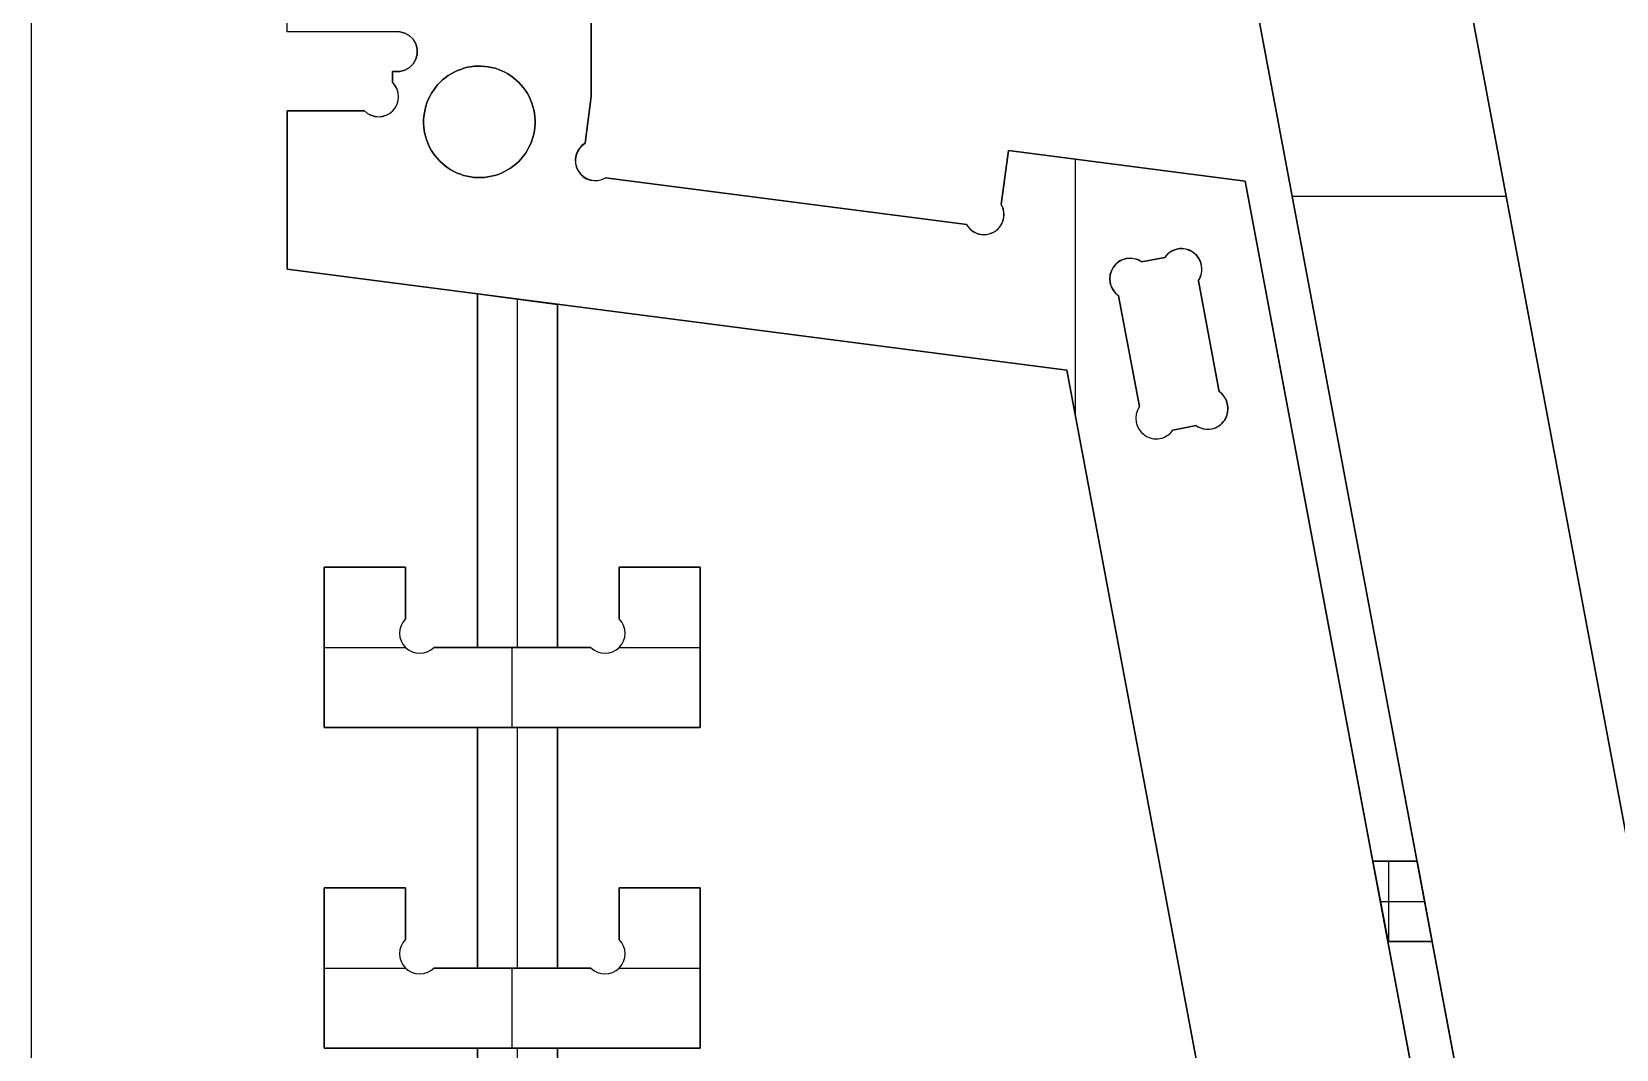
# Model space of a CAD drawing. Extents: x 24 to 120, y 0 to 48.
# Drawn here: x 24.04 to 38.88, y 23.24 to 32.76 of the extents above; entities that cross this region are included whole.
import ezdxf

# ---------------------------------------------------------------- set-up
doc = ezdxf.new("R2010")
doc.units = 0
doc.header["$MEASUREMENT"] = 0
for name, color, linetype in [('PROFILE_-_INSIDE', 30, 'CONTINUOUS'), ('PROFILE_-_OUTSIDE', 18, 'CONTINUOUS'), ('SOLIDS', 4, 'CONTINUOUS'), ('STOCK_PERIMETER', 1, 'CONTINUOUS'), ('TABS', 25, 'CONTINUOUS')]:
    doc.layers.add(name, color=color, linetype=linetype)

msp = doc.modelspace()

# ---------------------------------------------------------------- linework, layer by layer
at = {"layer": 'PROFILE_-_INSIDE'}
for p, q in [((34.651, 30.649, 0.5), (34.432, 30.608, 0.5)), ((35.16, 29.394, 0.5), (34.966, 30.43, 0.5)), ((34.219, 30.29, 0.5), (34.413, 29.254, 0.5)), ((34.727, 29.035, 0.5), (34.946, 29.076, 0.5))]:
    msp.add_line(p, q, dxfattribs=at)
msp.add_lwpolyline([(27.769, 32.157), (27.754, 32.128), (27.742, 32.097), (27.732, 32.066), (27.724, 32.034), (27.718, 32.002), (27.713, 31.969), (27.711, 31.937), (27.711, 31.904), (27.713, 31.871), (27.717, 31.839), (27.723, 31.806), (27.731, 31.775), (27.741, 31.743), (27.753, 31.713), (27.767, 31.683), (27.783, 31.654), (27.8, 31.627), (27.82, 31.6), (27.84, 31.575), (27.863, 31.551), (27.887, 31.528), (27.912, 31.507), (27.938, 31.488), (27.966, 31.47), (27.995, 31.454), (28.024, 31.44), (28.055, 31.428), (28.086, 31.418), (28.118, 31.41), (28.15, 31.404), (28.182, 31.399), (28.215, 31.397), (28.248, 31.397), (28.281, 31.399), (28.313, 31.403), (28.345, 31.409), (28.377, 31.417), (28.408, 31.427), (28.439, 31.439), (28.469, 31.453), (28.497, 31.469), (28.525, 31.486), (28.552, 31.506), (28.577, 31.526), (28.601, 31.549), (28.624, 31.573), (28.644, 31.598), (28.664, 31.624), (28.681, 31.652), (28.697, 31.681), (28.711, 31.71), (28.724, 31.741), (28.734, 31.772), (28.742, 31.804), (28.748, 31.836), (28.752, 31.868), (28.755, 31.901), (28.755, 31.934), (28.753, 31.966), (28.749, 31.999), (28.743, 32.031), (28.735, 32.063), (28.725, 32.094), (28.713, 32.125), (28.699, 32.155), (28.683, 32.183), (28.665, 32.211), (28.646, 32.238), (28.625, 32.263), (28.603, 32.287), (28.579, 32.309), (28.554, 32.33), (28.528, 32.35), (28.5, 32.367), (28.471, 32.383), (28.442, 32.397), (28.411, 32.409), (28.38, 32.42), (28.348, 32.428), (28.316, 32.434), (28.284, 32.438), (28.251, 32.441), (28.218, 32.441), (28.185, 32.439), (28.153, 32.435), (28.121, 32.429), (28.089, 32.421), (28.058, 32.41), (28.027, 32.398), (27.997, 32.385), (27.969, 32.369), (27.941, 32.351), (27.914, 32.332), (27.889, 32.311), (27.865, 32.289), (27.842, 32.265), (27.821, 32.24), (27.802, 32.213), (27.784, 32.186)], close=True, dxfattribs=at)
for centre, radius, start, end in [((34.807, 30.545, 0.5), 0.188, 54.9898, 146.2748), ((34.325, 30.454, 0.5), 0.188, 54.9897, 146.2748), ((34.803, 30.539, 0.5), 0.195, 326.2427, 54.9718), ((34.331, 30.45, 0.5), 0.195, 146.2426, 234.9718), ((35.047, 29.235, 0.5), 0.195, 326.2426, 54.9718), ((34.575, 29.146, 0.5), 0.195, 146.2426, 234.9718), ((35.053, 29.23, 0.5), 0.188, 234.9897, 326.2748), ((34.571, 29.14, 0.5), 0.188, 234.9897, 326.2748)]:
    msp.add_arc(centre, radius, start, end, dxfattribs=at)
at = {"layer": 'PROFILE_-_OUTSIDE'}
for p, q in [((29.413, 31.394), (32.796, 30.957)), ((27.541, 27.751), (27.541, 27.267)), ((29.541, 27.267), (29.541, 27.751)), ((27.806, 27.001), (28.541, 27.001)), ((28.541, 27.001), (29.276, 27.001)), ((30.301, 26.251), (26.781, 26.251)), ((27.541, 24.751), (27.541, 24.267)), ((29.541, 24.267), (29.541, 24.751)), ((27.806, 24.001), (28.541, 24.001)), ((28.541, 24.001), (29.276, 24.001)), ((30.301, 23.251), (26.781, 23.251))]:
    msp.add_line(p, q, dxfattribs=at)
for points in [[(40.854, 16.928), (40.789, 16.422), (38.569, 16.71), (32.784, 47.525), (47.541, 47.525), (47.541, 44.572), (35.338, 44.572), (40.241, 18.479), (47.541, 17.535), (47.541, 16.052), (46.818, 16.052)], [(27.421, 32.286), (27.421, 32.39), (27.44, 32.39), (27.489, 32.39), (27.536, 32.403), (27.579, 32.428), (27.613, 32.462), (27.638, 32.505), (27.65, 32.552), (27.65, 32.601), (27.637, 32.648), (27.613, 32.691), (27.578, 32.725), (27.536, 32.75), (27.488, 32.762), (27.465, 32.762), (26.433, 32.762), (26.433, 33.153), (29.281, 33.153), (29.281, 32.156), (29.224, 31.718)], [(33.12, 31.146), (33.186, 31.651), (35.405, 31.364), (41.19, 0.549), (26.433, 0.549), (26.433, 3.501), (38.636, 3.501), (33.734, 29.595), (26.433, 30.539), (26.433, 32.021), (27.156, 32.021)], [(26.781, 26.251), (26.781, 27.751), (27.541, 27.751)], [(29.541, 27.751), (30.301, 27.751), (30.301, 26.251)], [(26.781, 23.251), (26.781, 24.751), (27.541, 24.751)], [(29.541, 24.751), (30.301, 24.751), (30.301, 23.251)]]:
    msp.add_lwpolyline(points, dxfattribs=at)
for centre, start, end in [((27.289, 32.154), 224.9985, 44.9976), ((29.319, 31.556), 120.2725, 300.27), ((32.958, 31.051), 210.27, 30.2731), ((27.674, 27.134), 135, 315), ((29.409, 27.134), 225, 45), ((27.674, 24.134), 135, 315), ((29.409, 24.134), 225, 45)]:
    msp.add_arc(centre, 0.188, start, end, dxfattribs=at)
at = {"layer": 'SOLIDS'}
for p, q in [((38.569, 16.71), (32.784, 47.525)), ((38.569, 16.71, -0.738), (32.784, 47.525, -0.738)), ((32.784, 47.525, -0.369), (38.569, 16.71, -0.369)), ((35.338, 44.572), (40.241, 18.479)), ((35.338, 44.572, -0.738), (40.241, 18.479, -0.738)), ((40.241, 18.479, -0.369), (35.338, 44.572, -0.369)), ((29.281, 33.153), (29.281, 32.156)), ((29.281, 33.153, -0.738), (29.281, 32.156, -0.738)), ((29.281, 32.156, -0.369), (29.281, 33.153, -0.369)), ((27.465, 32.762, -0.369), (27.465, 32.762, -0.738)), ((27.536, 32.75), (27.488, 32.762)), ((27.536, 32.75, -0.738), (27.488, 32.762, -0.738)), ((27.488, 32.762, -0.369), (27.536, 32.75, -0.369)), ((27.512, 32.756), (27.512, 32.756, -0.738)), ((27.578, 32.725), (27.536, 32.75)), ((27.578, 32.725, -0.738), (27.536, 32.75, -0.738)), ((27.536, 32.75, -0.738), (27.536, 32.75)), ((27.536, 32.75, -0.369), (27.578, 32.725, -0.369)), ((27.557, 32.737), (27.557, 32.737, -0.738)), ((27.613, 32.691), (27.578, 32.725)), ((27.613, 32.691, -0.738), (27.578, 32.725, -0.738)), ((27.578, 32.725, -0.738), (27.578, 32.725)), ((27.578, 32.725, -0.369), (27.613, 32.691, -0.369)), ((27.595, 32.708), (27.595, 32.708, -0.738)), ((27.637, 32.648), (27.613, 32.691)), ((27.637, 32.648, -0.738), (27.613, 32.691, -0.738)), ((27.613, 32.691, -0.738), (27.613, 32.691)), ((27.613, 32.691, -0.369), (27.637, 32.648, -0.369)), ((27.625, 32.669), (27.625, 32.669, -0.738)), ((27.65, 32.601), (27.637, 32.648)), ((27.65, 32.601, -0.738), (27.637, 32.648, -0.738)), ((27.637, 32.648, -0.738), (27.637, 32.648)), ((27.637, 32.648, -0.369), (27.65, 32.601, -0.369)), ((29.281, 32.654), (29.281, 32.654, -0.738)), ((27.613, 32.462), (27.638, 32.505)), ((27.613, 32.462, -0.738), (27.638, 32.505, -0.738)), ((27.638, 32.505, -0.369), (27.613, 32.462, -0.369)), ((27.638, 32.505), (27.65, 32.552)), ((27.638, 32.505, -0.738), (27.65, 32.552, -0.738)), ((27.65, 32.552, -0.369), (27.638, 32.505, -0.369)), ((27.638, 32.505, -0.738), (27.638, 32.505)), ((27.644, 32.625), (27.644, 32.625, -0.738)), ((27.644, 32.528), (27.644, 32.528, -0.738)), ((27.65, 32.552), (27.65, 32.601)), ((27.65, 32.552, -0.738), (27.65, 32.601, -0.738)), ((27.65, 32.601, -0.738), (27.65, 32.601)), ((27.65, 32.601, -0.369), (27.65, 32.552, -0.369)), ((27.65, 32.577), (27.65, 32.577, -0.738)), ((27.65, 32.552, -0.738), (27.65, 32.552)), ((27.421, 32.39), (27.489, 32.39)), ((27.421, 32.286), (27.421, 32.39)), ((27.421, 32.286, -0.738), (27.421, 32.39, -0.738)), ((27.421, 32.39, -0.738), (27.421, 32.39)), ((27.421, 32.39, -0.738), (27.489, 32.39, -0.738)), ((27.421, 32.39, -0.369), (27.421, 32.286, -0.369)), ((27.489, 32.39, -0.369), (27.421, 32.39, -0.369)), ((27.44, 32.39), (27.44, 32.39, -0.738)), ((27.489, 32.39), (27.536, 32.403)), ((27.489, 32.39, -0.738), (27.536, 32.403, -0.738)), ((27.536, 32.403, -0.369), (27.489, 32.39, -0.369)), ((27.489, 32.39, -0.738), (27.489, 32.39)), ((27.513, 32.397), (27.513, 32.397, -0.738)), ((27.536, 32.403), (27.579, 32.428)), ((27.536, 32.403, -0.738), (27.579, 32.428, -0.738)), ((27.579, 32.428, -0.369), (27.536, 32.403, -0.369)), ((27.536, 32.403, -0.738), (27.536, 32.403)), ((27.558, 32.415), (27.558, 32.415, -0.738)), ((27.579, 32.428), (27.613, 32.462)), ((27.579, 32.428, -0.738), (27.613, 32.462, -0.738)), ((27.613, 32.462, -0.369), (27.579, 32.428, -0.369)), ((27.579, 32.428, -0.738), (27.579, 32.428)), ((27.596, 32.445), (27.596, 32.445, -0.738)), ((27.613, 32.462, -0.738), (27.613, 32.462)), ((27.625, 32.484), (27.625, 32.484, -0.738)), ((27.941, 32.351), (27.914, 32.332)), ((27.941, 32.351, -0.738), (27.914, 32.332, -0.738)), ((27.914, 32.332, -0.25), (27.941, 32.351, -0.25)), ((27.969, 32.369), (27.941, 32.351)), ((27.969, 32.369, -0.738), (27.941, 32.351, -0.738)), ((27.941, 32.351, -0.25), (27.969, 32.369, -0.25)), ((27.941, 32.351, -0.738), (27.941, 32.351)), ((27.955, 32.36), (27.955, 32.36, -0.738)), ((27.997, 32.385), (27.969, 32.369)), ((27.997, 32.385, -0.738), (27.969, 32.369, -0.738)), ((27.969, 32.369, -0.25), (27.997, 32.385, -0.25)), ((27.969, 32.369, -0.738), (27.969, 32.369)), ((27.983, 32.377), (27.983, 32.377, -0.738)), ((28.027, 32.398), (27.997, 32.385)), ((28.027, 32.398, -0.738), (27.997, 32.385, -0.738)), ((27.997, 32.385, -0.25), (28.027, 32.398, -0.25)), ((27.997, 32.385, -0.738), (27.997, 32.385)), ((28.012, 32.392), (28.012, 32.392, -0.738)), ((28.058, 32.41), (28.027, 32.398)), ((28.058, 32.41, -0.738), (28.027, 32.398, -0.738)), ((28.027, 32.398, -0.25), (28.058, 32.41, -0.25)), ((28.027, 32.398, -0.738), (28.027, 32.398)), ((28.042, 32.404), (28.042, 32.404, -0.738)), ((28.089, 32.421), (28.058, 32.41)), ((28.089, 32.421, -0.738), (28.058, 32.41, -0.738)), ((28.058, 32.41, -0.25), (28.089, 32.421, -0.25)), ((28.058, 32.41, -0.738), (28.058, 32.41)), ((28.073, 32.415), (28.073, 32.415, -0.738)), ((28.121, 32.429), (28.089, 32.421)), ((28.121, 32.429, -0.738), (28.089, 32.421, -0.738)), ((28.089, 32.421, -0.25), (28.121, 32.429, -0.25)), ((28.089, 32.421, -0.738), (28.089, 32.421)), ((28.105, 32.425), (28.105, 32.425, -0.738)), ((28.153, 32.435), (28.121, 32.429)), ((28.153, 32.435, -0.738), (28.121, 32.429, -0.738)), ((28.121, 32.429, -0.25), (28.153, 32.435, -0.25)), ((28.121, 32.429, -0.738), (28.121, 32.429)), ((28.137, 32.432), (28.137, 32.432, -0.738)), ((28.185, 32.439), (28.153, 32.435)), ((28.185, 32.439, -0.738), (28.153, 32.435, -0.738)), ((28.153, 32.435, -0.25), (28.185, 32.439, -0.25)), ((28.153, 32.435, -0.738), (28.153, 32.435)), ((28.169, 32.437), (28.169, 32.437, -0.738)), ((28.218, 32.441), (28.185, 32.439)), ((28.218, 32.441, -0.738), (28.185, 32.439, -0.738)), ((28.185, 32.439, -0.25), (28.218, 32.441, -0.25)), ((28.185, 32.439, -0.738), (28.185, 32.439)), ((28.202, 32.44), (28.202, 32.44, -0.738)), ((28.251, 32.441), (28.218, 32.441)), ((28.251, 32.441, -0.738), (28.218, 32.441, -0.738)), ((28.218, 32.441, -0.738), (28.218, 32.441)), ((28.218, 32.441, -0.25), (28.251, 32.441, -0.25)), ((28.234, 32.441), (28.234, 32.441, -0.738)), ((28.284, 32.438), (28.251, 32.441)), ((28.284, 32.438, -0.738), (28.251, 32.441, -0.738)), ((28.251, 32.441, -0.738), (28.251, 32.441)), ((28.251, 32.441, -0.25), (28.284, 32.438, -0.25)), ((28.267, 32.439), (28.267, 32.439, -0.738)), ((28.316, 32.434), (28.284, 32.438)), ((28.316, 32.434, -0.738), (28.284, 32.438, -0.738)), ((28.284, 32.438, -0.738), (28.284, 32.438)), ((28.284, 32.438, -0.25), (28.316, 32.434, -0.25)), ((28.3, 32.436), (28.3, 32.436, -0.738)), ((28.348, 32.428), (28.316, 32.434)), ((28.348, 32.428, -0.738), (28.316, 32.434, -0.738)), ((28.316, 32.434, -0.738), (28.316, 32.434)), ((28.316, 32.434, -0.25), (28.348, 32.428, -0.25)), ((28.332, 32.431), (28.332, 32.431, -0.738)), ((28.38, 32.42), (28.348, 32.428)), ((28.38, 32.42, -0.738), (28.348, 32.428, -0.738)), ((28.348, 32.428, -0.738), (28.348, 32.428)), ((28.348, 32.428, -0.25), (28.38, 32.42, -0.25)), ((28.364, 32.424), (28.364, 32.424, -0.738)), ((28.411, 32.409), (28.38, 32.42)), ((28.411, 32.409, -0.738), (28.38, 32.42, -0.738)), ((28.38, 32.42, -0.738), (28.38, 32.42)), ((28.38, 32.42, -0.25), (28.411, 32.409, -0.25)), ((28.396, 32.415), (28.396, 32.415, -0.738)), ((28.442, 32.397), (28.411, 32.409)), ((28.442, 32.397, -0.738), (28.411, 32.409, -0.738)), ((28.411, 32.409, -0.738), (28.411, 32.409)), ((28.411, 32.409, -0.25), (28.442, 32.397, -0.25)), ((28.426, 32.403), (28.426, 32.403, -0.738)), ((28.471, 32.383), (28.442, 32.397)), ((28.471, 32.383, -0.738), (28.442, 32.397, -0.738)), ((28.442, 32.397, -0.738), (28.442, 32.397)), ((28.442, 32.397, -0.25), (28.471, 32.383, -0.25)), ((28.456, 32.39), (28.456, 32.39, -0.738)), ((28.5, 32.367), (28.471, 32.383)), ((28.5, 32.367, -0.738), (28.471, 32.383, -0.738)), ((28.471, 32.383, -0.738), (28.471, 32.383)), ((28.471, 32.383, -0.25), (28.5, 32.367, -0.25)), ((28.486, 32.375), (28.486, 32.375, -0.738)), ((28.528, 32.35), (28.5, 32.367)), ((28.528, 32.35, -0.738), (28.5, 32.367, -0.738)), ((28.5, 32.367, -0.738), (28.5, 32.367)), ((28.5, 32.367, -0.25), (28.528, 32.35, -0.25)), ((28.514, 32.359), (28.514, 32.359, -0.738)), ((28.554, 32.33), (28.528, 32.35)), ((28.554, 32.33, -0.738), (28.528, 32.35, -0.738)), ((28.528, 32.35, -0.738), (28.528, 32.35)), ((28.528, 32.35, -0.25), (28.554, 32.33, -0.25)), ((27.421, 32.338), (27.421, 32.338, -0.738)), ((27.421, 32.286, -0.738), (27.421, 32.286)), ((27.802, 32.213), (27.784, 32.186)), ((27.802, 32.213, -0.738), (27.784, 32.186, -0.738)), ((27.784, 32.186, -0.25), (27.802, 32.213, -0.25)), ((27.793, 32.2), (27.793, 32.2, -0.738)), ((27.821, 32.24), (27.802, 32.213)), ((27.821, 32.24, -0.738), (27.802, 32.213, -0.738)), ((27.802, 32.213, -0.25), (27.821, 32.24, -0.25)), ((27.802, 32.213, -0.738), (27.802, 32.213)), ((27.812, 32.227), (27.812, 32.227, -0.738)), ((27.842, 32.265), (27.821, 32.24)), ((27.842, 32.265, -0.738), (27.821, 32.24, -0.738)), ((27.821, 32.24, -0.25), (27.842, 32.265, -0.25)), ((27.821, 32.24, -0.738), (27.821, 32.24)), ((27.832, 32.253), (27.832, 32.253, -0.738)), ((27.865, 32.289), (27.842, 32.265)), ((27.865, 32.289, -0.738), (27.842, 32.265, -0.738)), ((27.842, 32.265, -0.25), (27.865, 32.289, -0.25)), ((27.842, 32.265, -0.738), (27.842, 32.265)), ((27.854, 32.277), (27.854, 32.277, -0.738)), ((27.889, 32.311), (27.865, 32.289)), ((27.889, 32.311, -0.738), (27.865, 32.289, -0.738)), ((27.865, 32.289, -0.25), (27.889, 32.311, -0.25)), ((27.865, 32.289, -0.738), (27.865, 32.289)), ((27.877, 32.3), (27.877, 32.3, -0.738)), ((27.914, 32.332), (27.889, 32.311)), ((27.914, 32.332, -0.738), (27.889, 32.311, -0.738)), ((27.889, 32.311, -0.25), (27.914, 32.332, -0.25)), ((27.889, 32.311, -0.738), (27.889, 32.311)), ((27.902, 32.322), (27.902, 32.322, -0.738)), ((27.914, 32.332, -0.738), (27.914, 32.332)), ((27.927, 32.342), (27.927, 32.342, -0.738)), ((28.541, 32.34), (28.541, 32.34, -0.738)), ((28.579, 32.309), (28.554, 32.33)), ((28.579, 32.309, -0.738), (28.554, 32.33, -0.738)), ((28.554, 32.33, -0.738), (28.554, 32.33)), ((28.554, 32.33, -0.25), (28.579, 32.309, -0.25)), ((28.567, 32.32), (28.567, 32.32, -0.738)), ((28.603, 32.287), (28.579, 32.309)), ((28.603, 32.287, -0.738), (28.579, 32.309, -0.738)), ((28.579, 32.309, -0.738), (28.579, 32.309)), ((28.579, 32.309, -0.25), (28.603, 32.287, -0.25)), ((28.591, 32.298), (28.591, 32.298, -0.738)), ((28.625, 32.263), (28.603, 32.287)), ((28.625, 32.263, -0.738), (28.603, 32.287, -0.738)), ((28.603, 32.287, -0.738), (28.603, 32.287)), ((28.603, 32.287, -0.25), (28.625, 32.263, -0.25)), ((28.614, 32.275), (28.614, 32.275, -0.738)), ((28.646, 32.238), (28.625, 32.263)), ((28.646, 32.238, -0.738), (28.625, 32.263, -0.738)), ((28.625, 32.263, -0.738), (28.625, 32.263)), ((28.625, 32.263, -0.25), (28.646, 32.238, -0.25)), ((28.636, 32.25), (28.636, 32.25, -0.738)), ((28.665, 32.211), (28.646, 32.238)), ((28.665, 32.211, -0.738), (28.646, 32.238, -0.738)), ((28.646, 32.238, -0.738), (28.646, 32.238)), ((28.646, 32.238, -0.25), (28.665, 32.211, -0.25)), ((28.656, 32.224), (28.656, 32.224, -0.738)), ((28.683, 32.183), (28.665, 32.211)), ((28.683, 32.183, -0.738), (28.665, 32.211, -0.738)), ((28.665, 32.211, -0.738), (28.665, 32.211)), ((28.665, 32.211, -0.25), (28.683, 32.183, -0.25)), ((27.732, 32.066), (27.724, 32.034)), ((27.732, 32.066, -0.738), (27.724, 32.034, -0.738)), ((27.724, 32.034, -0.25), (27.732, 32.066, -0.25)), ((27.728, 32.05), (27.728, 32.05, -0.738)), ((27.742, 32.097), (27.732, 32.066)), ((27.742, 32.097, -0.738), (27.732, 32.066, -0.738)), ((27.732, 32.066, -0.25), (27.742, 32.097, -0.25)), ((27.732, 32.066, -0.738), (27.732, 32.066)), ((27.737, 32.081), (27.737, 32.081, -0.738)), ((27.754, 32.128), (27.742, 32.097)), ((27.754, 32.128, -0.738), (27.742, 32.097, -0.738)), ((27.742, 32.097, -0.25), (27.754, 32.128, -0.25)), ((27.742, 32.097, -0.738), (27.742, 32.097)), ((27.748, 32.112), (27.748, 32.112, -0.738)), ((27.769, 32.157), (27.754, 32.128)), ((27.769, 32.157, -0.738), (27.754, 32.128, -0.738)), ((27.754, 32.128, -0.25), (27.769, 32.157, -0.25)), ((27.754, 32.128, -0.738), (27.754, 32.128)), ((27.762, 32.142), (27.762, 32.142, -0.738)), ((27.784, 32.186), (27.769, 32.157)), ((27.784, 32.186, -0.738), (27.769, 32.157, -0.738)), ((27.769, 32.157, -0.25), (27.784, 32.186, -0.25)), ((27.769, 32.157), (27.769, 32.157, -0.738)), ((27.776, 32.171), (27.776, 32.171, -0.738)), ((27.784, 32.186, -0.738), (27.784, 32.186)), ((28.674, 32.197), (28.674, 32.197, -0.738)), ((28.699, 32.155), (28.683, 32.183)), ((28.699, 32.155, -0.738), (28.683, 32.183, -0.738)), ((28.683, 32.183, -0.738), (28.683, 32.183)), ((28.683, 32.183, -0.25), (28.699, 32.155, -0.25)), ((28.691, 32.169), (28.691, 32.169, -0.738)), ((28.713, 32.125), (28.699, 32.155)), ((28.713, 32.125, -0.738), (28.699, 32.155, -0.738)), ((28.699, 32.155, -0.738), (28.699, 32.155)), ((28.699, 32.155, -0.25), (28.713, 32.125, -0.25)), ((28.706, 32.14), (28.706, 32.14, -0.738)), ((28.725, 32.094), (28.713, 32.125)), ((28.725, 32.094, -0.738), (28.713, 32.125, -0.738)), ((28.713, 32.125, -0.738), (28.713, 32.125)), ((28.713, 32.125, -0.25), (28.725, 32.094, -0.25)), ((28.719, 32.11), (28.719, 32.11, -0.738)), ((28.735, 32.063), (28.725, 32.094)), ((28.735, 32.063, -0.738), (28.725, 32.094, -0.738)), ((28.725, 32.094, -0.738), (28.725, 32.094)), ((28.725, 32.094, -0.25), (28.735, 32.063, -0.25)), ((28.73, 32.079), (28.73, 32.079, -0.738)), ((28.743, 32.031), (28.735, 32.063)), ((28.743, 32.031, -0.738), (28.735, 32.063, -0.738)), ((28.735, 32.063, -0.738), (28.735, 32.063)), ((28.735, 32.063, -0.25), (28.743, 32.031, -0.25)), ((29.281, 32.156), (29.224, 31.718)), ((29.281, 32.156, -0.738), (29.224, 31.718, -0.738)), ((29.224, 31.718, -0.369), (29.281, 32.156, -0.369)), ((29.281, 32.156, -0.738), (29.281, 32.156)), ((35.677, 32.117), (35.677, 32.117, -0.738)), ((26.433, 32.021), (27.156, 32.021)), ((26.433, 30.539), (26.433, 32.021)), ((26.433, 30.539, -0.738), (26.433, 32.021, -0.738)), ((26.433, 32.021, -0.738), (26.433, 32.021)), ((26.433, 32.021, -0.738), (27.156, 32.021, -0.738)), ((26.433, 32.021, -0.369), (26.433, 30.539, -0.369)), ((27.156, 32.021, -0.369), (26.433, 32.021, -0.369)), ((26.795, 32.021), (26.795, 32.021, -0.738)), ((27.156, 32.021), (27.156, 32.021, -0.738)), ((27.421, 32.021), (27.421, 32.021, -0.738)), ((27.713, 31.969), (27.711, 31.937)), ((27.713, 31.969, -0.738), (27.711, 31.937, -0.738)), ((27.711, 31.937, -0.25), (27.713, 31.969, -0.25)), ((27.711, 31.937), (27.711, 31.904)), ((27.711, 31.937, -0.738), (27.711, 31.904, -0.738)), ((27.711, 31.937, -0.738), (27.711, 31.937)), ((27.711, 31.904, -0.25), (27.711, 31.937, -0.25)), ((27.711, 31.92), (27.711, 31.92, -0.738)), ((27.711, 31.904), (27.713, 31.871)), ((27.711, 31.904, -0.738), (27.713, 31.871, -0.738)), ((27.711, 31.904, -0.738), (27.711, 31.904)), ((27.713, 31.871, -0.25), (27.711, 31.904, -0.25)), ((27.712, 31.953), (27.712, 31.953, -0.738)), ((27.718, 32.002), (27.713, 31.969)), ((27.718, 32.002, -0.738), (27.713, 31.969, -0.738)), ((27.713, 31.969, -0.25), (27.718, 32.002, -0.25)), ((27.713, 31.969, -0.738), (27.713, 31.969)), ((27.716, 31.986), (27.716, 31.986, -0.738)), ((27.724, 32.034), (27.718, 32.002)), ((27.724, 32.034, -0.738), (27.718, 32.002, -0.738)), ((27.718, 32.002, -0.25), (27.724, 32.034, -0.25)), ((27.718, 32.002, -0.738), (27.718, 32.002)), ((27.721, 32.018), (27.721, 32.018, -0.738)), ((27.724, 32.034, -0.738), (27.724, 32.034)), ((28.739, 32.047), (28.739, 32.047, -0.738)), ((28.749, 31.999), (28.743, 32.031)), ((28.749, 31.999, -0.738), (28.743, 32.031, -0.738)), ((28.743, 32.031, -0.738), (28.743, 32.031)), ((28.743, 32.031, -0.25), (28.749, 31.999, -0.25)), ((28.746, 32.015), (28.746, 32.015, -0.738)), ((28.753, 31.966), (28.749, 31.999)), ((28.753, 31.966, -0.738), (28.749, 31.999, -0.738)), ((28.749, 31.999, -0.738), (28.749, 31.999)), ((28.749, 31.999, -0.25), (28.753, 31.966, -0.25)), ((28.751, 31.983), (28.751, 31.983, -0.738)), ((28.752, 31.868), (28.755, 31.901)), ((28.752, 31.868, -0.738), (28.755, 31.901, -0.738)), ((28.755, 31.901, -0.25), (28.752, 31.868, -0.25)), ((28.755, 31.934), (28.753, 31.966)), ((28.755, 31.934, -0.738), (28.753, 31.966, -0.738)), ((28.753, 31.966, -0.738), (28.753, 31.966)), ((28.753, 31.966, -0.25), (28.755, 31.934, -0.25)), ((28.754, 31.95), (28.754, 31.95, -0.738)), ((28.755, 31.901), (28.755, 31.934)), ((28.755, 31.901, -0.738), (28.755, 31.934, -0.738)), ((28.755, 31.934, -0.738), (28.755, 31.934)), ((28.755, 31.934, -0.25), (28.755, 31.901, -0.25)), ((28.755, 31.917), (28.755, 31.917, -0.738)), ((28.755, 31.901, -0.738), (28.755, 31.901)), ((29.253, 31.937), (29.253, 31.937, -0.738)), ((27.712, 31.888), (27.712, 31.888, -0.738)), ((27.713, 31.871), (27.717, 31.839)), ((27.713, 31.871, -0.738), (27.717, 31.839, -0.738)), ((27.713, 31.871, -0.738), (27.713, 31.871)), ((27.717, 31.839, -0.25), (27.713, 31.871, -0.25)), ((27.715, 31.855), (27.715, 31.855, -0.738)), ((27.717, 31.839), (27.723, 31.806)), ((27.717, 31.839, -0.738), (27.723, 31.806, -0.738)), ((27.717, 31.839, -0.738), (27.717, 31.839)), ((27.723, 31.806, -0.25), (27.717, 31.839, -0.25)), ((27.72, 31.823), (27.72, 31.823, -0.738)), ((27.723, 31.806), (27.731, 31.775)), ((27.723, 31.806, -0.738), (27.731, 31.775, -0.738)), ((27.723, 31.806, -0.738), (27.723, 31.806)), ((27.731, 31.775, -0.25), (27.723, 31.806, -0.25)), ((27.727, 31.791), (27.727, 31.791, -0.738)), ((27.731, 31.775), (27.741, 31.743)), ((27.731, 31.775, -0.738), (27.741, 31.743, -0.738)), ((27.731, 31.775, -0.738), (27.731, 31.775)), ((27.741, 31.743, -0.25), (27.731, 31.775, -0.25)), ((27.736, 31.759), (27.736, 31.759, -0.738)), ((28.724, 31.741), (28.734, 31.772)), ((28.724, 31.741, -0.738), (28.734, 31.772, -0.738)), ((28.734, 31.772, -0.25), (28.724, 31.741, -0.25)), ((28.729, 31.756), (28.729, 31.756, -0.738)), ((28.734, 31.772), (28.742, 31.804)), ((28.734, 31.772, -0.738), (28.742, 31.804, -0.738)), ((28.742, 31.804, -0.25), (28.734, 31.772, -0.25)), ((28.734, 31.772, -0.738), (28.734, 31.772)), ((28.738, 31.788), (28.738, 31.788, -0.738)), ((28.742, 31.804), (28.748, 31.836)), ((28.742, 31.804, -0.738), (28.748, 31.836, -0.738)), ((28.748, 31.836, -0.25), (28.742, 31.804, -0.25)), ((28.742, 31.804, -0.738), (28.742, 31.804)), ((28.745, 31.82), (28.745, 31.82, -0.738)), ((28.748, 31.836), (28.752, 31.868)), ((28.748, 31.836, -0.738), (28.752, 31.868, -0.738)), ((28.752, 31.868, -0.25), (28.748, 31.836, -0.25)), ((28.748, 31.836, -0.738), (28.748, 31.836)), ((28.75, 31.852), (28.75, 31.852, -0.738)), ((28.752, 31.868, -0.738), (28.752, 31.868)), ((28.754, 31.885), (28.754, 31.885, -0.738)), ((27.741, 31.743), (27.753, 31.713)), ((27.741, 31.743, -0.738), (27.753, 31.713, -0.738)), ((27.741, 31.743, -0.738), (27.741, 31.743)), ((27.753, 31.713, -0.25), (27.741, 31.743, -0.25)), ((27.747, 31.728), (27.747, 31.728, -0.738)), ((27.753, 31.713), (27.767, 31.683)), ((27.753, 31.713, -0.738), (27.767, 31.683, -0.738)), ((27.753, 31.713, -0.738), (27.753, 31.713)), ((27.767, 31.683, -0.25), (27.753, 31.713, -0.25)), ((27.76, 31.698), (27.76, 31.698, -0.738)), ((27.767, 31.683), (27.783, 31.654)), ((27.767, 31.683, -0.738), (27.783, 31.654, -0.738)), ((27.767, 31.683, -0.738), (27.767, 31.683)), ((27.783, 31.654, -0.25), (27.767, 31.683, -0.25)), ((27.775, 31.669), (27.775, 31.669, -0.738)), ((27.783, 31.654), (27.8, 31.627)), ((27.783, 31.654, -0.738), (27.8, 31.627, -0.738)), ((27.783, 31.654, -0.738), (27.783, 31.654)), ((27.8, 31.627, -0.25), (27.783, 31.654, -0.25)), ((27.792, 31.641), (27.792, 31.641, -0.738)), ((27.8, 31.627), (27.82, 31.6)), ((27.8, 31.627, -0.738), (27.82, 31.6, -0.738)), ((27.8, 31.627, -0.738), (27.8, 31.627)), ((27.82, 31.6, -0.25), (27.8, 31.627, -0.25)), ((27.81, 31.613), (27.81, 31.613, -0.738)), ((28.644, 31.598), (28.664, 31.624)), ((28.644, 31.598, -0.738), (28.664, 31.624, -0.738)), ((28.664, 31.624, -0.25), (28.644, 31.598, -0.25)), ((28.654, 31.611), (28.654, 31.611, -0.738)), ((28.664, 31.624), (28.681, 31.652)), ((28.664, 31.624, -0.738), (28.681, 31.652, -0.738)), ((28.681, 31.652, -0.25), (28.664, 31.624, -0.25)), ((28.664, 31.624, -0.738), (28.664, 31.624)), ((28.673, 31.638), (28.673, 31.638, -0.738)), ((28.681, 31.652), (28.697, 31.681)), ((28.681, 31.652, -0.738), (28.697, 31.681, -0.738)), ((28.697, 31.681, -0.25), (28.681, 31.652, -0.25)), ((28.681, 31.652, -0.738), (28.681, 31.652)), ((28.689, 31.666), (28.689, 31.666, -0.738)), ((28.697, 31.681), (28.711, 31.71)), ((28.697, 31.681, -0.738), (28.711, 31.71, -0.738)), ((28.711, 31.71, -0.25), (28.697, 31.681, -0.25)), ((28.697, 31.681, -0.738), (28.697, 31.681)), ((28.704, 31.695), (28.704, 31.695, -0.738)), ((28.711, 31.71), (28.724, 31.741)), ((28.711, 31.71, -0.738), (28.724, 31.741, -0.738)), ((28.724, 31.741, -0.25), (28.711, 31.71, -0.25)), ((28.711, 31.71, -0.738), (28.711, 31.71)), ((28.717, 31.725), (28.717, 31.725, -0.738)), ((28.724, 31.741, -0.738), (28.724, 31.741)), ((29.224, 31.718, -0.738), (29.224, 31.718)), ((33.12, 31.146), (33.186, 31.651)), ((33.12, 31.146, -0.738), (33.186, 31.651, -0.738)), ((33.186, 31.651, -0.369), (33.12, 31.146, -0.369)), ((33.186, 31.651), (35.405, 31.364)), ((33.186, 31.651, -0.738), (33.186, 31.651)), ((33.186, 31.651, -0.738), (35.405, 31.364, -0.738)), ((35.405, 31.364, -0.369), (33.186, 31.651, -0.369)), ((27.82, 31.6), (27.84, 31.575)), ((27.82, 31.6, -0.738), (27.84, 31.575, -0.738)), ((27.82, 31.6, -0.738), (27.82, 31.6)), ((27.84, 31.575, -0.25), (27.82, 31.6, -0.25)), ((27.83, 31.587), (27.83, 31.587, -0.738)), ((27.84, 31.575), (27.863, 31.551)), ((27.84, 31.575, -0.738), (27.863, 31.551, -0.738)), ((27.84, 31.575, -0.738), (27.84, 31.575)), ((27.863, 31.551, -0.25), (27.84, 31.575, -0.25)), ((27.852, 31.563), (27.852, 31.563, -0.738)), ((27.863, 31.551), (27.887, 31.528)), ((27.863, 31.551, -0.738), (27.887, 31.528, -0.738)), ((27.863, 31.551, -0.738), (27.863, 31.551)), ((27.887, 31.528, -0.25), (27.863, 31.551, -0.25)), ((27.875, 31.54), (27.875, 31.54, -0.738)), ((27.887, 31.528), (27.912, 31.507)), ((27.887, 31.528, -0.738), (27.912, 31.507, -0.738)), ((27.887, 31.528, -0.738), (27.887, 31.528)), ((27.912, 31.507, -0.25), (27.887, 31.528, -0.25)), ((27.899, 31.518), (27.899, 31.518, -0.738)), ((27.912, 31.507), (27.938, 31.488)), ((27.912, 31.507, -0.738), (27.938, 31.488, -0.738)), ((27.912, 31.507, -0.738), (27.912, 31.507)), ((27.938, 31.488, -0.25), (27.912, 31.507, -0.25)), ((27.925, 31.498), (27.925, 31.498, -0.738)), ((27.938, 31.488), (27.966, 31.47)), ((27.938, 31.488, -0.738), (27.966, 31.47, -0.738)), ((27.938, 31.488, -0.738), (27.938, 31.488)), ((27.966, 31.47, -0.25), (27.938, 31.488, -0.25)), ((27.952, 31.479), (27.952, 31.479, -0.738)), ((27.966, 31.47), (27.995, 31.454)), ((27.966, 31.47, -0.738), (27.995, 31.454, -0.738)), ((27.966, 31.47, -0.738), (27.966, 31.47)), ((27.995, 31.454, -0.25), (27.966, 31.47, -0.25)), ((27.98, 31.462), (27.98, 31.462, -0.738)), ((28.469, 31.453), (28.497, 31.469)), ((28.469, 31.453, -0.738), (28.497, 31.469, -0.738)), ((28.497, 31.469, -0.25), (28.469, 31.453, -0.25)), ((28.483, 31.461), (28.483, 31.461, -0.738)), ((28.497, 31.469), (28.525, 31.486)), ((28.497, 31.469, -0.738), (28.525, 31.486, -0.738)), ((28.525, 31.486, -0.25), (28.497, 31.469, -0.25)), ((28.497, 31.469, -0.738), (28.497, 31.469)), ((28.511, 31.478), (28.511, 31.478, -0.738)), ((28.525, 31.486), (28.552, 31.506)), ((28.525, 31.486, -0.738), (28.552, 31.506, -0.738)), ((28.552, 31.506, -0.25), (28.525, 31.486, -0.25)), ((28.525, 31.486, -0.738), (28.525, 31.486)), ((28.538, 31.496), (28.538, 31.496, -0.738)), ((28.552, 31.506), (28.577, 31.526)), ((28.552, 31.506, -0.738), (28.577, 31.526, -0.738)), ((28.577, 31.526, -0.25), (28.552, 31.506, -0.25)), ((28.552, 31.506, -0.738), (28.552, 31.506)), ((28.564, 31.516), (28.564, 31.516, -0.738)), ((28.577, 31.526), (28.601, 31.549)), ((28.577, 31.526, -0.738), (28.601, 31.549, -0.738)), ((28.601, 31.549, -0.25), (28.577, 31.526, -0.25)), ((28.577, 31.526, -0.738), (28.577, 31.526)), ((28.589, 31.538), (28.589, 31.538, -0.738)), ((28.601, 31.549), (28.624, 31.573)), ((28.601, 31.549, -0.738), (28.624, 31.573, -0.738)), ((28.624, 31.573, -0.25), (28.601, 31.549, -0.25)), ((28.601, 31.549, -0.738), (28.601, 31.549)), ((28.612, 31.561), (28.612, 31.561, -0.738)), ((28.624, 31.573), (28.644, 31.598)), ((28.624, 31.573, -0.738), (28.644, 31.598, -0.738)), ((28.644, 31.598, -0.25), (28.624, 31.573, -0.25)), ((28.624, 31.573, -0.738), (28.624, 31.573)), ((28.634, 31.585), (28.634, 31.585, -0.738)), ((28.644, 31.598, -0.738), (28.644, 31.598)), ((29.157, 31.462), (29.157, 31.462, -0.738)), ((33.812, 31.57, -0.738), (33.812, 29.181, -0.738)), ((33.812, 31.57), (33.812, 29.181)), ((34.295, 31.508), (34.295, 31.508, -0.738)), ((37.789, 31.525), (37.789, 31.525, -0.738)), ((27.995, 31.454), (28.024, 31.44)), ((27.995, 31.454, -0.738), (28.024, 31.44, -0.738)), ((27.995, 31.454, -0.738), (27.995, 31.454)), ((28.024, 31.44, -0.25), (27.995, 31.454, -0.25)), ((28.009, 31.447), (28.009, 31.447, -0.738)), ((28.024, 31.44), (28.055, 31.428)), ((28.024, 31.44, -0.738), (28.055, 31.428, -0.738)), ((28.024, 31.44, -0.738), (28.024, 31.44)), ((28.055, 31.428, -0.25), (28.024, 31.44, -0.25)), ((28.04, 31.434), (28.04, 31.434, -0.738)), ((28.055, 31.428), (28.086, 31.418)), ((28.055, 31.428, -0.738), (28.086, 31.418, -0.738)), ((28.055, 31.428, -0.738), (28.055, 31.428)), ((28.086, 31.418, -0.25), (28.055, 31.428, -0.25)), ((28.07, 31.423), (28.07, 31.423, -0.738)), ((28.086, 31.418), (28.118, 31.41)), ((28.086, 31.418, -0.738), (28.118, 31.41, -0.738)), ((28.086, 31.418, -0.738), (28.086, 31.418)), ((28.118, 31.41, -0.25), (28.086, 31.418, -0.25)), ((28.102, 31.414), (28.102, 31.414, -0.738)), ((28.118, 31.41), (28.15, 31.404)), ((28.118, 31.41, -0.738), (28.15, 31.404, -0.738)), ((28.118, 31.41, -0.738), (28.118, 31.41)), ((28.15, 31.404, -0.25), (28.118, 31.41, -0.25)), ((28.134, 31.407), (28.134, 31.407, -0.738)), ((28.15, 31.404), (28.182, 31.399)), ((28.15, 31.404, -0.738), (28.182, 31.399, -0.738)), ((28.15, 31.404, -0.738), (28.15, 31.404)), ((28.182, 31.399, -0.25), (28.15, 31.404, -0.25)), ((28.166, 31.401), (28.166, 31.401, -0.738)), ((28.182, 31.399), (28.215, 31.397)), ((28.182, 31.399, -0.738), (28.215, 31.397, -0.738)), ((28.182, 31.399, -0.738), (28.182, 31.399)), ((28.215, 31.397, -0.25), (28.182, 31.399, -0.25)), ((28.199, 31.398), (28.199, 31.398, -0.738)), ((28.215, 31.397), (28.248, 31.397)), ((28.215, 31.397, -0.738), (28.248, 31.397, -0.738)), ((28.215, 31.397, -0.738), (28.215, 31.397)), ((28.248, 31.397, -0.25), (28.215, 31.397, -0.25)), ((28.231, 31.397), (28.231, 31.397, -0.738)), ((28.248, 31.397), (28.281, 31.399)), ((28.248, 31.397, -0.738), (28.281, 31.399, -0.738)), ((28.281, 31.399, -0.25), (28.248, 31.397, -0.25)), ((28.248, 31.397, -0.738), (28.248, 31.397)), ((28.264, 31.398), (28.264, 31.398, -0.738)), ((28.281, 31.399), (28.313, 31.403)), ((28.281, 31.399, -0.738), (28.313, 31.403, -0.738)), ((28.313, 31.403, -0.25), (28.281, 31.399, -0.25)), ((28.281, 31.399, -0.738), (28.281, 31.399)), ((28.297, 31.401), (28.297, 31.401, -0.738)), ((28.313, 31.403), (28.345, 31.409)), ((28.313, 31.403, -0.738), (28.345, 31.409, -0.738)), ((28.345, 31.409, -0.25), (28.313, 31.403, -0.25)), ((28.313, 31.403, -0.738), (28.313, 31.403)), ((28.329, 31.406), (28.329, 31.406, -0.738)), ((28.345, 31.409), (28.377, 31.417)), ((28.345, 31.409, -0.738), (28.377, 31.417, -0.738)), ((28.377, 31.417, -0.25), (28.345, 31.409, -0.25)), ((28.345, 31.409, -0.738), (28.345, 31.409)), ((28.361, 31.413), (28.361, 31.413, -0.738)), ((28.377, 31.417), (28.408, 31.427)), ((28.377, 31.417, -0.738), (28.408, 31.427, -0.738)), ((28.408, 31.427, -0.25), (28.377, 31.417, -0.25)), ((28.377, 31.417, -0.738), (28.377, 31.417)), ((28.393, 31.422), (28.393, 31.422, -0.738)), ((28.408, 31.427), (28.439, 31.439)), ((28.408, 31.427, -0.738), (28.439, 31.439, -0.738)), ((28.439, 31.439, -0.25), (28.408, 31.427, -0.25)), ((28.408, 31.427, -0.738), (28.408, 31.427)), ((28.424, 31.433), (28.424, 31.433, -0.738)), ((28.439, 31.439), (28.469, 31.453)), ((28.439, 31.439, -0.738), (28.469, 31.453, -0.738)), ((28.469, 31.453, -0.25), (28.439, 31.439, -0.25)), ((28.439, 31.439, -0.738), (28.439, 31.439)), ((28.454, 31.446), (28.454, 31.446, -0.738)), ((28.469, 31.453, -0.738), (28.469, 31.453)), ((29.413, 31.394), (32.796, 30.957)), ((29.413, 31.394, -0.738), (29.413, 31.394)), ((29.413, 31.394, -0.738), (32.796, 30.957, -0.738)), ((32.796, 30.957, -0.369), (29.413, 31.394, -0.369)), ((33.153, 31.399), (33.153, 31.399, -0.738)), ((35.405, 31.364), (41.19, 0.549)), ((35.405, 31.364, -0.738), (35.405, 31.364)), ((35.405, 31.364, -0.738), (41.19, 0.549, -0.738)), ((41.19, 0.549, -0.369), (35.405, 31.364, -0.369)), ((26.433, 31.28), (26.433, 31.28, -0.738)), ((31.105, 31.176), (31.105, 31.176, -0.738)), ((35.845, 31.223), (37.846, 31.223)), ((35.845, 31.223, -0.738), (37.846, 31.223, -0.738)), ((33.12, 31.146, -0.738), (33.12, 31.146)), ((32.796, 30.957, -0.738), (32.796, 30.957)), ((32.911, 30.87), (32.911, 30.87, -0.738)), ((33.053, 30.889), (33.053, 30.889, -0.738)), ((33.14, 31.004), (33.14, 31.004, -0.738)), ((34.651, 30.649), (34.432, 30.608)), ((34.651, 30.649, -0.738), (34.432, 30.608, -0.738)), ((34.432, 30.608, -0.25), (34.651, 30.649, -0.25)), ((34.432, 30.608, -0.738), (34.432, 30.608)), ((34.542, 30.628), (34.542, 30.628, -0.738)), ((34.651, 30.649, -0.738), (34.651, 30.649)), ((34.915, 30.699), (34.915, 30.699, -0.738)), ((33.734, 29.595), (26.433, 30.539)), ((33.734, 29.595, -0.738), (26.433, 30.539, -0.738)), ((26.433, 30.539, -0.738), (26.433, 30.539)), ((26.433, 30.539, -0.369), (33.734, 29.595, -0.369)), ((34.168, 30.558), (34.168, 30.558, -0.738)), ((35.16, 29.394), (34.966, 30.43)), ((35.16, 29.394, -0.738), (34.966, 30.43, -0.738)), ((34.966, 30.43, -0.738), (34.966, 30.43)), ((34.966, 30.43, -0.25), (35.16, 29.394, -0.25)), ((34.219, 30.29), (34.413, 29.254)), ((34.219, 30.29, -0.738), (34.413, 29.254, -0.738)), ((34.219, 30.29, -0.738), (34.219, 30.29)), ((34.413, 29.254, -0.25), (34.219, 30.29, -0.25)), ((30.084, 30.067), (30.084, 30.067, -0.738)), ((35.063, 29.912), (35.063, 29.912, -0.738)), ((34.316, 29.772), (34.316, 29.772, -0.738)), ((38.636, 3.501), (33.734, 29.595)), ((38.636, 3.501, -0.738), (33.734, 29.595, -0.738)), ((33.734, 29.595, -0.738), (33.734, 29.595)), ((33.734, 29.595, -0.369), (38.636, 3.501, -0.369)), ((35.16, 29.394, -0.738), (35.16, 29.394)), ((34.413, 29.254, -0.738), (34.413, 29.254)), ((34.383, 29.11), (34.383, 29.11, -0.738)), ((35.21, 29.126), (35.21, 29.126, -0.738)), ((34.463, 28.986), (34.463, 28.986, -0.738)), ((34.605, 28.955), (34.605, 28.955, -0.738)), ((34.727, 29.035), (34.946, 29.076)), ((34.727, 29.035, -0.738), (34.946, 29.076, -0.738)), ((34.946, 29.076, -0.25), (34.727, 29.035, -0.25)), ((34.727, 29.035, -0.738), (34.727, 29.035)), ((34.836, 29.056), (34.836, 29.056, -0.738)), ((34.946, 29.076, -0.738), (34.946, 29.076)), ((26.781, 27.751), (26.781, 26.251)), ((27.541, 27.751), (26.781, 27.751)), ((27.541, 27.751, -0.738), (26.781, 27.751, -0.738)), ((26.781, 27.751, -0.738), (26.781, 27.751)), ((26.781, 27.751, -0.738), (26.781, 26.251, -0.738)), ((26.781, 27.751, -0.369), (27.541, 27.751, -0.369)), ((26.781, 26.251, -0.369), (26.781, 27.751, -0.369)), ((27.161, 27.751), (27.161, 27.751, -0.738)), ((27.541, 27.267), (27.541, 27.751)), ((27.541, 27.267, -0.738), (27.541, 27.751, -0.738)), ((27.541, 27.751, -0.738), (27.541, 27.751)), ((27.541, 27.751, -0.369), (27.541, 27.267, -0.369)), ((29.541, 27.751), (29.541, 27.267)), ((30.301, 27.751), (29.541, 27.751)), ((30.301, 27.751, -0.738), (29.541, 27.751, -0.738)), ((29.541, 27.751, -0.738), (29.541, 27.751)), ((29.541, 27.751, -0.738), (29.541, 27.267, -0.738)), ((29.541, 27.751, -0.369), (30.301, 27.751, -0.369)), ((29.541, 27.267, -0.369), (29.541, 27.751, -0.369)), ((29.921, 27.751), (29.921, 27.751, -0.738)), ((30.301, 26.251), (30.301, 27.751)), ((30.301, 26.251, -0.738), (30.301, 27.751, -0.738)), ((30.301, 27.751, -0.738), (30.301, 27.751)), ((30.301, 27.751, -0.369), (30.301, 26.251, -0.369)), ((27.541, 27.509), (27.541, 27.509, -0.738)), ((29.541, 27.509), (29.541, 27.509, -0.738)), ((27.541, 27.267, -0.738), (27.541, 27.267)), ((29.541, 27.267, -0.738), (29.541, 27.267)), ((26.781, 27.001), (27.541, 27.001)), ((26.781, 27.001), (26.781, 27.001, -0.738)), ((26.781, 27.001, -0.738), (27.541, 27.001, -0.738)), ((27.541, 27.001), (27.541, 27.001, -0.738)), ((28.541, 27.001), (27.806, 27.001)), ((28.541, 27.001, -0.738), (27.806, 27.001, -0.738)), ((27.806, 27.001, -0.738), (27.806, 27.001)), ((27.806, 27.001, -0.369), (28.541, 27.001, -0.369)), ((28.174, 27.001), (28.174, 27.001, -0.738)), ((29.276, 27.001), (28.541, 27.001)), ((28.541, 27.001), (28.541, 27.001, -0.738)), ((29.276, 27.001, -0.738), (28.541, 27.001, -0.738)), ((28.541, 26.251), (28.541, 27.001)), ((28.541, 27.001, -0.369), (29.276, 27.001, -0.369)), ((28.541, 26.251, -0.738), (28.541, 27.001, -0.738)), ((28.909, 27.001), (28.909, 27.001, -0.738)), ((29.276, 27.001, -0.738), (29.276, 27.001)), ((29.541, 27.001), (30.301, 27.001)), ((29.541, 27.001), (29.541, 27.001, -0.738)), ((29.541, 27.001, -0.738), (30.301, 27.001, -0.738)), ((30.301, 27.001), (30.301, 27.001, -0.738)), ((26.781, 26.251), (30.301, 26.251)), ((26.781, 26.251, -0.738), (26.781, 26.251)), ((26.781, 26.251, -0.738), (30.301, 26.251, -0.738)), ((30.301, 26.251, -0.369), (26.781, 26.251, -0.369)), ((28.541, 26.251), (28.541, 26.251, -0.738)), ((30.301, 26.251, -0.738), (30.301, 26.251)), ((26.781, 24.751), (26.781, 23.251)), ((27.541, 24.751), (26.781, 24.751)), ((27.541, 24.751, -0.738), (26.781, 24.751, -0.738)), ((26.781, 24.751, -0.738), (26.781, 24.751)), ((26.781, 24.751, -0.738), (26.781, 23.251, -0.738)), ((26.781, 24.751, -0.369), (27.541, 24.751, -0.369)), ((26.781, 23.251, -0.369), (26.781, 24.751, -0.369)), ((27.161, 24.751), (27.161, 24.751, -0.738)), ((27.541, 24.267), (27.541, 24.751)), ((27.541, 24.267, -0.738), (27.541, 24.751, -0.738)), ((27.541, 24.751, -0.738), (27.541, 24.751)), ((27.541, 24.751, -0.369), (27.541, 24.267, -0.369)), ((29.541, 24.751), (29.541, 24.267)), ((30.301, 24.751), (29.541, 24.751)), ((30.301, 24.751, -0.738), (29.541, 24.751, -0.738)), ((29.541, 24.751, -0.738), (29.541, 24.751)), ((29.541, 24.751, -0.738), (29.541, 24.267, -0.738)), ((29.541, 24.751, -0.369), (30.301, 24.751, -0.369)), ((29.541, 24.267, -0.369), (29.541, 24.751, -0.369)), ((29.921, 24.751), (29.921, 24.751, -0.738)), ((30.301, 23.251), (30.301, 24.751)), ((30.301, 23.251, -0.738), (30.301, 24.751, -0.738)), ((30.301, 24.751, -0.738), (30.301, 24.751)), ((30.301, 24.751, -0.369), (30.301, 23.251, -0.369)), ((27.541, 24.509), (27.541, 24.509, -0.738)), ((29.541, 24.509), (29.541, 24.509, -0.738)), ((27.541, 24.267, -0.738), (27.541, 24.267)), ((29.541, 24.267, -0.738), (29.541, 24.267)), ((26.781, 24.001), (27.541, 24.001)), ((26.781, 24.001), (26.781, 24.001, -0.738)), ((26.781, 24.001, -0.738), (27.541, 24.001, -0.738)), ((27.541, 24.001), (27.541, 24.001, -0.738)), ((28.541, 24.001), (27.806, 24.001)), ((28.541, 24.001, -0.738), (27.806, 24.001, -0.738)), ((27.806, 24.001, -0.738), (27.806, 24.001)), ((27.806, 24.001, -0.369), (28.541, 24.001, -0.369)), ((28.174, 24.001), (28.174, 24.001, -0.738)), ((29.276, 24.001), (28.541, 24.001)), ((28.541, 24.001), (28.541, 24.001, -0.738)), ((29.276, 24.001, -0.738), (28.541, 24.001, -0.738)), ((28.541, 23.251), (28.541, 24.001)), ((28.541, 24.001, -0.369), (29.276, 24.001, -0.369)), ((28.541, 23.251, -0.738), (28.541, 24.001, -0.738)), ((28.909, 24.001), (28.909, 24.001, -0.738)), ((29.276, 24.001, -0.738), (29.276, 24.001)), ((29.541, 24.001), (30.301, 24.001)), ((29.541, 24.001), (29.541, 24.001, -0.738)), ((29.541, 24.001, -0.738), (30.301, 24.001, -0.738)), ((30.301, 24.001), (30.301, 24.001, -0.738)), ((26.781, 23.251), (30.301, 23.251)), ((26.781, 23.251, -0.738), (26.781, 23.251)), ((26.781, 23.251, -0.738), (30.301, 23.251, -0.738)), ((30.301, 23.251, -0.369), (26.781, 23.251, -0.369)), ((28.541, 23.251), (28.541, 23.251, -0.738)), ((30.301, 23.251, -0.738), (30.301, 23.251))]:
    msp.add_line(p, q, dxfattribs=at)
for centre, radius, start, end in [((27.289, 32.154), 0.188, 224.9985, 44.9976), ((27.289, 32.154, -0.738), 0.188, 224.9985, 44.9976), ((27.289, 32.154, -0.369), 0.187, 224.9985, 44.9976), ((29.319, 31.556), 0.187, 120.2725, 300.27), ((29.319, 31.556, -0.738), 0.187, 120.2725, 300.27), ((29.319, 31.556, -0.369), 0.187, 120.2725, 300.27), ((32.958, 31.051), 0.187, 210.27, 30.2731), ((32.958, 31.051, -0.738), 0.187, 210.27, 30.2731), ((32.958, 31.051, -0.369), 0.187, 210.27, 30.2731), ((34.808, 30.54), 0.191, 325.1427, 145.1928), ((34.808, 30.54, -0.738), 0.191, 325.1427, 145.1928), ((34.808, 30.54, -0.25), 0.191, 325.1427, 145.1928), ((34.326, 30.449), 0.192, 56.0964, 236.0463), ((34.326, 30.449, -0.738), 0.192, 56.0964, 236.0463), ((34.326, 30.449, -0.25), 0.192, 56.0964, 236.0463), ((35.053, 29.235), 0.192, 236.0964, 56.0463), ((35.053, 29.235, -0.738), 0.192, 236.0964, 56.0463), ((35.053, 29.235, -0.25), 0.192, 236.0964, 56.0463), ((34.575, 29.146), 0.195, 146.2426, 234.9718), ((34.575, 29.146, -0.738), 0.195, 146.2426, 234.9718), ((34.575, 29.146, -0.25), 0.195, 146.2426, 234.9718), ((34.571, 29.14), 0.188, 234.9897, 326.2748), ((34.571, 29.14, -0.738), 0.188, 234.9897, 326.2748), ((34.571, 29.14, -0.25), 0.188, 234.9897, 326.2748), ((27.674, 27.134), 0.188, 135, 315), ((27.674, 27.134, -0.738), 0.188, 135, 315), ((27.674, 27.134, -0.369), 0.188, 135, 315), ((29.409, 27.134), 0.188, 225, 45), ((29.409, 27.134, -0.738), 0.188, 225, 45), ((29.409, 27.134, -0.369), 0.188, 225, 45), ((27.674, 24.134), 0.188, 135, 315), ((27.674, 24.134, -0.738), 0.188, 135, 315), ((27.674, 24.134, -0.369), 0.188, 135, 315), ((29.409, 24.134), 0.188, 225, 45), ((29.409, 24.134, -0.738), 0.188, 225, 45), ((29.409, 24.134, -0.369), 0.188, 225, 45)]:
    msp.add_arc(centre, radius, start, end, dxfattribs=at)
at = {"layer": 'STOCK_PERIMETER'}
msp.add_lwpolyline([(48.041, 0.025), (24.041, 0.025), (24.041, 48.025), (48.041, 48.025)], close=True, dxfattribs=at)
at = {"layer": 'TABS'}
for p, q in [((28.216, 30.308, -0.613), (28.966, 30.211, -0.613)), ((28.216, 30.308, -0.613), (28.216, 30.308, -0.738)), ((28.216, 30.308, -0.738), (28.216, 27.001, -0.738)), ((28.216, 30.308, -0.613), (28.216, 27.001, -0.613)), ((28.966, 30.211, -0.738), (28.216, 30.308, -0.738)), ((28.216, 27.001, -0.675), (28.216, 30.308, -0.675)), ((28.591, 27.001, -0.738), (28.591, 30.26, -0.738)), ((28.591, 27.001, -0.613), (28.591, 30.26, -0.613)), ((28.966, 27.001, -0.738), (28.966, 30.211, -0.738)), ((28.966, 27.001, -0.613), (28.966, 30.211, -0.613)), ((28.966, 30.211, -0.738), (28.966, 30.211, -0.613)), ((28.966, 30.211, -0.675), (28.966, 27.001, -0.675)), ((28.966, 27.001, -0.738), (28.216, 27.001, -0.738)), ((28.216, 27.001, -0.613), (28.216, 27.001, -0.738)), ((28.216, 27.001, -0.613), (28.966, 27.001, -0.613)), ((28.541, 27.001, -0.613), (28.541, 27.001, -0.738)), ((28.966, 27.001, -0.738), (28.966, 27.001, -0.613)), ((28.216, 26.251, -0.738), (28.966, 26.251, -0.738)), ((28.216, 26.251, -0.738), (28.216, 26.251, -0.613)), ((28.966, 26.251, -0.613), (28.216, 26.251, -0.613)), ((28.216, 26.251, -0.738), (28.216, 24.001, -0.738)), ((28.216, 26.251, -0.613), (28.216, 24.001, -0.613)), ((28.216, 24.001, -0.675), (28.216, 26.251, -0.675)), ((28.541, 26.251, -0.613), (28.541, 26.251, -0.738)), ((28.591, 24.001, -0.738), (28.591, 26.251, -0.738)), ((28.591, 24.001, -0.613), (28.591, 26.251, -0.613)), ((28.966, 24.001, -0.738), (28.966, 26.251, -0.738)), ((28.966, 24.001, -0.613), (28.966, 26.251, -0.613)), ((28.966, 26.251, -0.613), (28.966, 26.251, -0.738)), ((28.966, 26.251, -0.675), (28.966, 24.001, -0.675)), ((37.013, 25, -0.738), (36.6, 25, -0.738)), ((37.013, 25, -0.613), (36.6, 25, -0.613)), ((36.6, 25, -0.738), (36.6, 25, -0.613)), ((36.741, 24.25, -0.613), (36.6, 25, -0.613)), ((36.6, 25, -0.738), (36.741, 24.25, -0.738)), ((36.6, 25, -0.675), (37.013, 25, -0.675)), ((36.75, 24.25, -0.738), (36.75, 25, -0.738)), ((36.75, 25, -0.738), (36.75, 25, -0.613)), ((36.75, 24.25, -0.613), (36.75, 25, -0.613)), ((37.013, 25, -0.613), (37.013, 25, -0.738)), ((37.013, 25, -0.613), (37.154, 24.25, -0.613)), ((37.154, 24.25, -0.738), (37.013, 25, -0.738)), ((36.67, 24.625, -0.738), (37.084, 24.625, -0.738)), ((36.67, 24.625, -0.613), (37.084, 24.625, -0.613)), ((36.741, 24.25, -0.613), (36.741, 24.25, -0.738)), ((36.741, 24.25, -0.738), (37.154, 24.25, -0.738)), ((36.741, 24.25, -0.613), (37.154, 24.25, -0.613)), ((37.154, 24.25, -0.675), (36.741, 24.25, -0.675)), ((36.75, 24.25, -0.738), (36.75, 24.25, -0.613)), ((37.154, 24.25, -0.738), (37.154, 24.25, -0.613)), ((28.966, 24.001, -0.738), (28.216, 24.001, -0.738)), ((28.216, 24.001, -0.613), (28.216, 24.001, -0.738)), ((28.216, 24.001, -0.613), (28.966, 24.001, -0.613)), ((28.541, 24.001, -0.613), (28.541, 24.001, -0.738)), ((28.966, 24.001, -0.738), (28.966, 24.001, -0.613)), ((28.216, 23.251, -0.738), (28.966, 23.251, -0.738)), ((28.216, 23.251, -0.738), (28.216, 23.251, -0.613)), ((28.966, 23.251, -0.613), (28.216, 23.251, -0.613)), ((28.216, 23.251, -0.738), (28.216, 21.001, -0.738)), ((28.216, 23.251, -0.613), (28.216, 21.001, -0.613)), ((28.216, 21.001, -0.675), (28.216, 23.251, -0.675)), ((28.541, 23.251, -0.613), (28.541, 23.251, -0.738)), ((28.591, 21.001, -0.613), (28.591, 23.251, -0.613)), ((28.591, 21.001, -0.738), (28.591, 23.251, -0.738)), ((28.966, 21.001, -0.738), (28.966, 23.251, -0.738)), ((28.966, 21.001, -0.613), (28.966, 23.251, -0.613)), ((28.966, 23.251, -0.613), (28.966, 23.251, -0.738)), ((28.966, 23.251, -0.675), (28.966, 21.001, -0.675))]:
    msp.add_line(p, q, dxfattribs=at)

doc.saveas('drawing.dxf')
